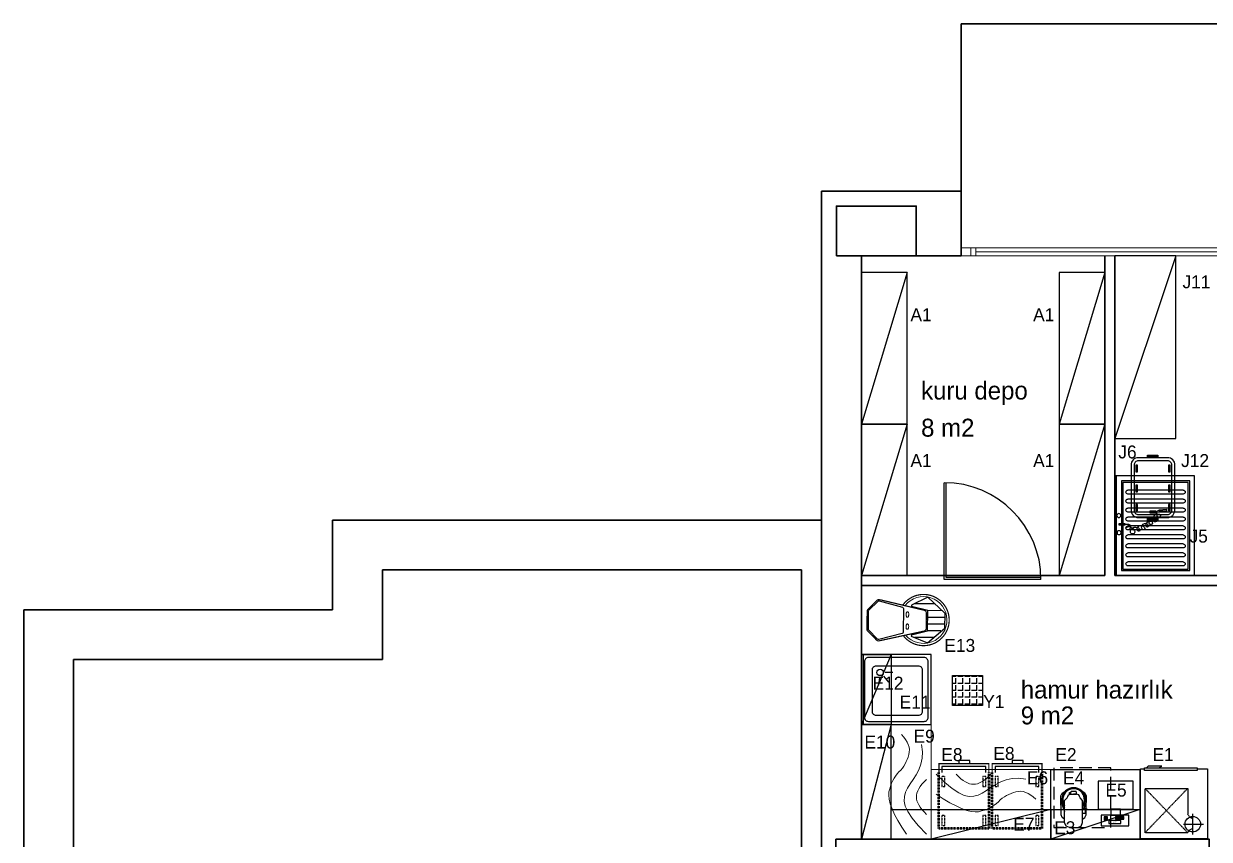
# Model space of a CAD drawing. Header units: millimetres. Extents: x -2729 to 15248, y -12439 to 5292.
# Drawn here: x 1118 to 2308, y -6667 to -5849 of the extents above; entities that cross this region are included whole.
import ezdxf

# ---------------------------------------------------------------- set-up
doc = ezdxf.new("R2010")
doc.units = ezdxf.units.MM
for name, pattern in [('DASHED', [0.75, 0.5, -0.25]), ('HIDDEN', [0.375, 0.25, -0.125]), ('HIDDENX2', [19.05, 12.7, -6.35])]:
    doc.linetypes.add(name, pattern=pattern)
for name, color, linetype, lineweight in [('-DWG_ANA', 7, 'Continuous', 50), ('-DWG_DETAY1', 7, 'Continuous', 25), ('-DWG_DETAY2', 7, 'Continuous', 15), ('dk-olcu_Ном_пера__80', 7, 'Continuous', 13), ('DUVAR', 7, 'Continuous', 30), ('DUVAR 2_Ном_пера__60', 7, 'Continuous', 35), ('pencere_Ном_пера__80', 7, 'Continuous', 13)]:
    doc.layers.add(name, color=color, linetype=linetype, lineweight=lineweight)
for name, color, linetype in [('002 Çizgi', 7, 'Continuous'), ('CIHAZ', 2, 'Continuous'), ('m2_alan-adi', 1, 'Continuous'), ('PLAN', 9, 'Continuous'), ('PRO_OLCU', 173, 'Continuous'), ('S2000-002 Çizgi', 7, 'Continuous')]:
    doc.layers.add(name, color=color, linetype=linetype)
doc.styles.get("Standard").update_dxf_attribs({"font": 'arial.ttf'})
doc.styles.add('TAKSİM', font='GOTHIC.TTF', dxfattribs={"height": 20})

# ---------------------------------------------------------------- blocks, each defined once
blk = doc.blocks.new('ertye')
at = {"color": 7}
for points in [[(5346.8, 6525.2), (5429.2, 6477.7), (5381.6, 6395.3)], [(5347.8, 6526.9), (5431.8, 6478.4), (5383.3, 6394.3)]]:
    blk.add_lwpolyline(points, dxfattribs=at)
blk.add_arc((5431.8, 6478.4), 97.1, 150, 240, dxfattribs=at)
blk = doc.blocks.new('A$C0C391999')
at = {"layer": '-DWG_ANA', "color": 0, "linetype": 'HIDDEN'}
blk.add_lwpolyline([(56, 0.6), (0, 0.6), (0, 50.6), (56, 50.6)], dxfattribs=at)
at = {"layer": '-DWG_ANA', "color": 0, "const_width": 1.2}
blk.add_lwpolyline([(56, 0.6), (65, 0.6), (65, 50.6), (56, 50.6)], dxfattribs=at)
at = {"layer": '-DWG_DETAY1', "color": 0, "linetype": 'HIDDEN'}
for points in [[(3, 44.6), (13, 44.6), (13, 47.6), (3, 47.6)], [(42, 44.6), (52, 44.6), (52, 47.6), (42, 47.6)], [(3, 3.6), (13, 3.6), (13, 6.6), (3, 6.6)], [(42, 3.6), (52, 3.6), (52, 6.6), (42, 6.6)]]:
    blk.add_lwpolyline(points, close=True, dxfattribs=at)
at = {"layer": '-DWG_DETAY1', "color": 0}
for points in [[(56, 3.6), (62, 3.6), (62, 47.6), (56, 47.6)], [(65, 19.6), (68, 19.6), (68, 30.6), (65, 30.6)]]:
    blk.add_lwpolyline(points, dxfattribs=at)
blk = doc.blocks.new('T_MC')
at = {"layer": '-DWG_DETAY2', "color": 0, "linetype": 'Continuous'}
for points in [[(5, 25), (12.2, 29.6), (18.9, 33.6), (25, 36.8), (30.6, 39.4), (35.7, 41.2), (40.2, 42.3), (44.1, 42.8), (47.5, 42.5), (50.5, 41.8), (53.4, 40.9), (56.2, 39.9), (58.8, 38.8), (61.2, 37.4), (63.4, 35.9), (65.5, 34.3), (67.5, 32.5), (69.4, 30.7), (71.4, 29.1), (73.5, 27.6), (75.6, 26.2), (77.9, 25.1), (80.2, 24.1), (82.5, 23.2), (85, 22.5), (87.5, 22.1), (90, 22), (92.5, 22.4), (95, 23.1), (97.5, 24.3), (100, 25.8), (102.5, 27.7), (105, 30)], [(5, 5), (13.7, 13.2), (21.2, 19.4), (27.7, 23.6), (33.3, 26.1), (38.3, 27.2), (42.8, 27), (47.1, 25.8), (51.2, 23.8), (55.5, 21.2), (60, 18.3), (64.8, 15.3), (69.8, 12.7), (75.3, 10.5), (81.3, 9.2), (87.8, 8.9), (95, 10)], [(25, 5), (27.5, 7.3), (29.8, 9.4), (32.1, 11.1), (34.4, 12.5), (36.5, 13.6), (38.6, 14.4), (40.6, 14.8), (42.5, 15), (44.4, 14.8), (46.4, 14.4), (48.5, 13.6), (50.6, 12.5), (52.9, 11.1), (55.2, 9.4), (57.5, 7.3), (60, 5)], [(0, 0), (0, 0)]]:
    blk.add_lwpolyline(points, dxfattribs=at)
blk = doc.blocks.new('A$C049D1716')
at = {"layer": 'S2000-002 Çizgi'}
for p, q in [((47.9, 21.6), (42.9, 27.7)), ((47.9, 21.6), (42.9, 27.7)), ((51.7, 22.9), (52.9, 30.7)), ((51.7, 22.9), (52.9, 30.7)), ((46.3, 17.7), (38.4, 17.7)), ((46.3, 17.7), (38.4, 17.7))]:
    blk.add_line(p, q, dxfattribs=at)
for points in [[(0, 70), (0, 0), (70, 0), (70, 70)], [(0, 70), (0, 0), (70, 0), (70, 70)], [(68, 70), (68, 0), (70, 0), (70, 70)], [(68, 70), (68, 0), (70, 0), (70, 70)]]:
    blk.add_lwpolyline(points, close=True, dxfattribs=at)
for points in [[(3, 63), (3, 7, 0.414214), (7, 3), (63, 3, 0.414214), (67, 7), (67, 63, 0.414214), (63, 67), (7, 67, 0.414214)], [(3, 63), (3, 7, 0.414214), (7, 3), (63, 3, 0.414214), (67, 7), (67, 63, 0.414214), (63, 67), (7, 67, 0.414214)], [(9, 15.2), (9, 57.2, -0.414214), (13, 61.2), (55, 61.2, -0.414214), (59, 57.2), (59, 15.2, -0.414214), (55, 11.2), (13, 11.2, -0.414214)], [(9, 15.2), (9, 57.2, -0.414214), (13, 61.2), (55, 61.2, -0.414214), (59, 57.2), (59, 15.2, -0.414214), (55, 11.2), (13, 11.2, -0.414214)]]:
    blk.add_lwpolyline(points, format="xyb", close=True, dxfattribs=at)
blk.add_circle((51.2, 17.9), 3.19, dxfattribs=at)
blk.add_circle((51.2, 17.9), 3.19, dxfattribs=at)
blk = doc.blocks.new('A$C530A5B7E')
at = {"layer": '-DWG_ANA', "color": 0, "const_width": 1.2}
for points in [[(42.1, 37.1, 3.027737), (11.5, 36.3, 3.027737)], [(37, 0.6), (17.9, 0.6, -0.198912), (16, 1.4), (7, 10.4, -0.242213), (6.2, 12.8), (16.4, 57.7, -0.366629), (19.1, 60), (34.8, 60, -0.366629), (37.4, 57.7), (47.6, 12.8, -0.242213), (46.9, 10.4), (37, 0.6)]]:
    blk.add_lwpolyline(points, format="xyb", dxfattribs=at)
at = {"layer": '-DWG_DETAY1', "color": 0}
for points in [[(41.1, 45.2), (42.4, 45.2), (49.2, 61.4), (34.3, 78.9), (19.5, 78.9), (3.3, 61.4), (11.4, 45.2), (12.7, 45.2)], [(16.8, 76.2), (16.8, 61.4)], [(23.5, 78.9), (23.5, 61.4)], [(30.3, 78.9), (30.3, 61.4)], [(37, 74.9), (37, 61.4)], [(10, 68.7), (10, 47.9)], [(41.1, 45.2), (37, 61.4), (16.8, 61.4), (12.7, 45.2)], [(43.8, 67.7), (43.8, 48.4)]]:
    blk.add_lwpolyline(points, dxfattribs=at)
blk.add_lwpolyline([(36.5, 2), (17.9, 2, -0.198912), (17, 2.3), (7.9, 11.4, -0.242213), (7.5, 12.5), (13.7, 35.9, -0.366629), (15, 37.1), (38.8, 37.1, -0.366629), (40.1, 35.9), (46.3, 12.5, -0.242213), (45.9, 11.4)], format="xyb", close=True, dxfattribs=at)
at = {"layer": '-DWG_DETAY2', "color": 0}
for points in [[(20.8, 39.8, 0.051099), (21.9, 39.9, 0.064948), (22.7, 40.1, 0.104203), (23.4, 40.6, 0.174705), (23.5, 41.1, 0.174705), (23.4, 41.6, 0.104203), (22.7, 42.1, 0.064948), (21.9, 42.3, 0.051099), (20.8, 42.5, 0.051099), (19.7, 42.3, 0.064948), (18.9, 42.1, 0.104203), (18.3, 41.6, 0.174705), (18.1, 41.1, 0.174705), (18.3, 40.6, 0.104203), (18.9, 40.1, 0.064948), (19.7, 39.9, 0.051099)], [(33, 39.8, 0.051099), (34.1, 39.9, 0.064948), (34.9, 40.1, 0.104203), (35.5, 40.6, 0.174705), (35.7, 41.1, 0.174705), (35.5, 41.6, 0.104203), (34.9, 42.1, 0.064948), (34.1, 42.3, 0.051099), (33, 42.5, 0.051099), (31.9, 42.3, 0.064948), (31.1, 42.1, 0.104203), (30.5, 41.6, 0.174705), (30.3, 41.1, 0.174705), (30.5, 40.6, 0.104203), (31.1, 40.1, 0.064948), (31.9, 39.9, 0.051099)]]:
    blk.add_lwpolyline(points, format="xyb", close=True, dxfattribs=at)
blk.add_arc((26.2, 57.3), 23.5, 310.7165, 232.8649, dxfattribs=at)
blk = doc.blocks.new('A$C5B5611F4')
at = {"layer": 'CIHAZ', "color": 1}
for p, q in [((14.7, 68.5), (14.7, 47.9)), ((24.1, 58.2), (4, 58.2))]:
    blk.add_line(p, q, dxfattribs=at)
at = {"layer": 'CIHAZ', "color": 5, "linetype": 'DASHED'}
for p, q in [((19.8, 66.7), (62.6, 22.3)), ((62.6, 66.7), (19.8, 22.3))]:
    blk.add_line(p, q, dxfattribs=at)
at = {"layer": 'CIHAZ', "color": 5}
for points in [[(63.2, 1.8), (10.4, 1.8), (10.4, 4.3), (63.2, 4.3)], [(61.2, 1.8), (48.6, 1.8), (45.6, 0), (59.6, 0)]]:
    blk.add_lwpolyline(points, close=True, dxfattribs=at)
at = {"layer": 'CIHAZ', "color": 1}
blk.add_circle((14.7, 58.2), 7.76, dxfattribs=at)
at = {"layer": 'S2000-002 Çizgi', "linetype": 'DASHED'}
for p, q in [((19.8, 66.7), (62.6, 66.7)), ((62.6, 66.7), (62.6, 22.3)), ((19.8, 22.3), (19.8, 48.1)), ((62.6, 22.3), (19.8, 22.3))]:
    blk.add_line(p, q, dxfattribs=at)
at = {"layer": 'S2000-002 Çizgi'}
blk.add_lwpolyline([(10.4, 2.8), (0, 2.8), (0, 72.8), (67, 72.8), (67, 2.8), (63.2, 2.8)], dxfattribs=at)
at = {"layer": 'S2000-002 Çizgi', "linetype": 'DASHED'}
for centre, radius, start, end in [((11.6, 71.2), 9.4, 291.2079, 330.9566), ((11, 43), 10.2, 29.6907, 66.7752)]:
    blk.add_arc(centre, radius, start, end, dxfattribs=at)
blk = doc.blocks.new('A$C016F02F0')
at = {"layer": 'S2000-002 Çizgi', "ltscale": 0.6}
for points in [[(13, 39.9), (9, 39.9), (5.5, 38.4), (4, 34.9), (4, 31.7), (1.6, 30), (0.5, 27.2), (0.4, 22.5)], [(13, 39.9), (17, 39.9), (20.6, 38.4), (22, 34.9), (22, 31.7), (24.5, 30), (25.5, 27.2), (26, 8), (24.4, 5.3), (21.7, 3.8)], [(4, 31.7), (4, 12.8), (6.5, 10.3), (7.2, 8.9), (7.9, 7.1), (10, 6.4), (13, 6.4)], [(22, 31.7), (22, 12.8), (19.5, 10.3), (18.9, 8.9), (18.1, 7.1), (16, 6.4), (13, 6.4)], [(24.8, 12.6), (25.6, 12.6), (25.6, 14.6), (22, 23.9)], [(0.4, 21), (0.1, 8), (1.7, 5.3), (4.3, 3.8)], [(1.2, 12.6), (0.4, 12.6), (0.4, 14.6), (2.7, 20.4)]]:
    blk.add_lwpolyline(points, dxfattribs=at)
for points in [[(4, 20.4), (1.4, 20.4), (1.4, 25.8), (4, 25.8)], [(1.4, 21), (0, 21), (0, 22.5), (1.4, 22.5)], [(16.8, 5.4), (16, 5.4), (16, 5.6), (16.8, 5.6)], [(17, 4.7), (16.8, 4.7), (16.8, 6), (17, 6)]]:
    blk.add_lwpolyline(points, close=True, dxfattribs=at)
blk.add_lwpolyline([(16, 6.4), (10, 6.4), (10, 4.8, 0.414214), (11, 3.8), (15, 3.8, 0.414214), (16, 4.8)], format="xyb", close=True, dxfattribs=at)
for radius, start, end in [(11.8, 139.7039, 40.2961), (10.8, 146.4427, 33.5573)]:
    blk.add_arc((13, 11.8), radius, start, end, dxfattribs=at)
blk = doc.blocks.new('A$C3F6402FE')
at = {"layer": 'S2000-002 Çizgi'}
for points in [[(0, 6), (15.6, 6), (15.6, 45.9), (0, 45.9)], [(3.3, 17.7), (7.8, 17.7), (7.8, 34.7), (3.3, 34.7)], [(8.2, 40.7), (9.2, 40.7), (9.2, 41.7), (8.2, 41.7)], [(8.2, 39.7), (9.2, 39.7), (9.2, 40.7), (8.2, 40.7)], [(8.2, 38.7), (9.2, 38.7), (9.2, 39.7), (8.2, 39.7)], [(8.2, 37.7), (9.2, 37.7), (9.2, 38.7), (8.2, 38.7)], [(8.2, 36.7), (9.2, 36.7), (9.2, 37.7), (8.2, 37.7)], [(9.2, 40.7), (10.2, 40.7), (10.2, 41.7), (9.2, 41.7)], [(9.2, 39.7), (10.2, 39.7), (10.2, 40.7), (9.2, 40.7)], [(9.2, 38.7), (10.2, 38.7), (10.2, 39.7), (9.2, 39.7)], [(9.2, 37.7), (10.2, 37.7), (10.2, 38.7), (9.2, 38.7)], [(9.2, 36.7), (10.2, 36.7), (10.2, 37.7), (9.2, 37.7)], [(10.2, 40.7), (11.2, 40.7), (11.2, 41.7), (10.2, 41.7)], [(10.2, 39.7), (11.2, 39.7), (11.2, 40.7), (10.2, 40.7)], [(10.2, 38.7), (11.2, 38.7), (11.2, 39.7), (10.2, 39.7)], [(10.2, 37.7), (11.2, 37.7), (11.2, 38.7), (10.2, 38.7)], [(10.2, 36.7), (11.2, 36.7), (11.2, 37.7), (10.2, 37.7)], [(11.2, 40.7), (12.2, 40.7), (12.2, 41.7), (11.2, 41.7)], [(11.2, 39.7), (12.2, 39.7), (12.2, 40.7), (11.2, 40.7)], [(11.2, 38.7), (12.2, 38.7), (12.2, 39.7), (11.2, 39.7)], [(11.2, 37.7), (12.2, 37.7), (12.2, 38.7), (11.2, 38.7)], [(11.2, 36.7), (12.2, 36.7), (12.2, 37.7), (11.2, 37.7)], [(12.2, 40.7), (13.2, 40.7), (13.2, 41.7), (12.2, 41.7)], [(12.2, 39.7), (13.2, 39.7), (13.2, 40.7), (12.2, 40.7)], [(12.2, 38.7), (13.2, 38.7), (13.2, 39.7), (12.2, 39.7)], [(12.2, 37.7), (13.2, 37.7), (13.2, 38.7), (12.2, 38.7)], [(12.2, 36.7), (13.2, 36.7), (13.2, 37.7), (12.2, 37.7)], [(24.2, 0), (64, 0), (64, 50.2), (24.2, 50.2)], [(9.7, 23.4), (11.7, 23.4), (11.7, 25.4), (9.7, 25.4)], [(9.7, 21.4), (11.7, 21.4), (11.7, 23.4), (9.7, 23.4)], [(9.7, 19.4), (11.7, 19.4), (11.7, 21.4), (9.7, 21.4)], [(9.7, 17.4), (11.7, 17.4), (11.7, 19.4), (9.7, 19.4)], [(9.7, 15.4), (11.7, 15.4), (11.7, 17.4), (9.7, 17.4)], [(11.7, 23.4), (13.7, 23.4), (13.7, 25.4), (11.7, 25.4)], [(11.7, 21.4), (13.7, 21.4), (13.7, 23.4), (11.7, 23.4)], [(11.7, 19.4), (13.7, 19.4), (13.7, 21.4), (11.7, 21.4)], [(11.7, 17.4), (13.7, 17.4), (13.7, 19.4), (11.7, 19.4)], [(11.7, 15.4), (13.7, 15.4), (13.7, 17.4), (11.7, 17.4)], [(15.6, 18), (24.2, 18), (24.2, 32.2), (15.6, 32.2)], [(9.7, 13.4), (11.7, 13.4), (11.7, 15.4), (9.7, 15.4)], [(11.7, 13.4), (13.7, 13.4), (13.7, 15.4), (11.7, 15.4)]]:
    blk.add_lwpolyline(points, close=True, dxfattribs=at)
blk.add_text('12345', height=2, rotation=90, dxfattribs=at).set_placement((6.6, 21.3))
blk = doc.blocks.new('A$C7BE05278')
at = {"layer": 'S2000-002 Çizgi'}
h = blk.add_hatch(color=256, dxfattribs=at)
h.paths.add_polyline_path([(4.7, 9.9, -0.025454), (4.8, 10.4, 0.278063), (0.8, 7.5), (1.2, 7.3, -0.265675)])
h.paths.add_polyline_path([(5.4, 10.4, 0.028094), (4.8, 10.4, 0.025454), (4.7, 9.9, -0.030609), (5.2, 9.9, -0.027259)])
h.paths.add_polyline_path([(5.4, 10.4, 0.027259), (5.2, 9.9, -0.171751), (7.9, 9), (7.9, 9), (7.9, 9, -1.347305), (5.2, 7.1, -0.147228), (5.2, 9.9, 0.030609), (4.7, 9.9, 0.138731), (4.7, 7, 1.347306), (8.2, 9.4, 0.162476)])
h.paths.add_polyline_path([(12.5, 12.7), (12.7, 13.1, 0.483116), (4.8, 10.4, -0.028094), (5.4, 10.4, -0.470681)])
for p, q in [((14.4, 47.6), (14.3, 41.7)), ((14.4, 47.6), (14.3, 41.7)), ((14.3, 41.7), (15.9, 41.7)), ((14.3, 41.7), (15.9, 41.7)), ((16, 47.6), (14.4, 47.6)), ((16, 47.6), (14.4, 47.6)), ((15.1, 47.6), (15, 38.9)), ((15.9, 41.7), (16, 47.6)), ((15.9, 41.7), (16, 47.6)), ((0.5, 7.3), (0, 0)), ((0.5, 7.3), (0, 0)), ((0, 0), (1.9, 0)), ((1.5, 7.3), (0.5, 7.3)), ((1.5, 7.3), (0.5, 7.3)), ((1.9, 0), (1.5, 7.3)), ((1.9, 0), (1.5, 7.3))]:
    blk.add_line(p, q, dxfattribs=at)
for centre in [(6.3, 47.8), (23.5, 47.6)]:
    blk.add_circle(centre, 1.99, dxfattribs=at)
for centre, radius, start, end in [((17.8, 38.9), 2.86, 179.43, 359.43), ((19.1, 38.9), 1.6, 359.43, 179.43), ((25.1, 38.8), 7.64, 179.43, 242.0346), ((23.5, 30.9), 5.53, 105.7663, 225.7833), ((22.6, 34), 2.23, 242.0346, 105.7663), ((18.1, 21.1), 3.83, 52.4089, 229.1112), ((20, 25.6), 3.8, 74.9498, 261.6763), ((19.6, 23.1), 1.26, 261.6763, 52.4089), ((20.6, 27.9), 1.41, 225.7833, 74.9498), ((9.4, 8.6), 4.83, 57.0103, 197.5795), ((14.4, 12.6), 4.98, 103.1199, 200.7743), ((11.2, 11.3), 1.54, 200.7743, 57.0103), ((15.6, 16.7), 3.77, 86.0156, 220.6772), ((13.7, 15.7), 1.76, 236.8088, 103.1199), ((16.5, 19.2), 1.37, 229.1112, 116.3243), ((4.8, 5.6), 4.31, 51.245, 156.7533), ((6.4, 7.6), 1.7, 197.5795, 51.245)]:
    blk.add_arc(centre, radius, start, end, dxfattribs=at)
blk.add_solid([(15.9, 41.7), (14.3, 41.7), (16, 47.6), (14.4, 47.6)], dxfattribs=at)
blk = doc.blocks.new('A$C19462346')
at = {"layer": 'S2000-002 Çizgi'}
for p, q in [((14.3, 11.5), (14.3, 67)), ((18.3, 11.5), (18.3, 67)), ((23.3, 11.5), (23.3, 67)), ((27.3, 11.5), (27.3, 67)), ((32.3, 11.5), (32.3, 67)), ((36.3, 11.5), (36.3, 67)), ((41.3, 11.5), (41.3, 67)), ((45.3, 11.5), (45.3, 67)), ((50.3, 11.5), (50.3, 67)), ((54.3, 11.5), (54.3, 67)), ((59.3, 11.5), (59.3, 67)), ((63.3, 11.5), (63.3, 67)), ((68.3, 11.5), (68.3, 67)), ((72.3, 11.5), (72.3, 67)), ((77.3, 11.5), (77.3, 67)), ((81.3, 11.5), (81.3, 67)), ((86.3, 11.5), (86.3, 67)), ((90.3, 11.5), (90.3, 67))]:
    blk.add_line(p, q, dxfattribs=at)
for points in [[(0, 80), (100, 80), (100, 0), (0, 0)], [(0, 80), (100, 80), (100, 78.5), (0, 78.5)], [(5, 73.5), (95, 73.5), (95, 5), (5, 5)], [(6.5, 72), (93.5, 72), (93.5, 6.5), (6.5, 6.5)]]:
    blk.add_lwpolyline(points, close=True, dxfattribs=at)
for centre, start, end in [((16.3, 67), 0, 180), ((25.3, 67), 0, 180), ((34.3, 67), 0, 180), ((43.3, 67), 0, 180), ((52.3, 67), 0, 180), ((61.3, 67), 0, 180), ((70.3, 67), 0, 180), ((79.3, 67), 0, 180), ((88.3, 67), 0, 180), ((16.3, 11.5), 180, 0), ((25.3, 11.5), 180, 0), ((34.3, 11.5), 180, 0), ((43.3, 11.5), 180, 0), ((52.3, 11.5), 180, 0), ((61.3, 11.5), 180, 0), ((70.3, 11.5), 180, 0), ((79.3, 11.5), 180, 0), ((88.3, 11.5), 180, 0)]:
    blk.add_arc(centre, 2, start, end, dxfattribs=at)
blk.add_blockref('A$C7BE05278', (33.5, 28.3), dxfattribs=at)
blk = doc.blocks.new('A$C40B23311')
for p, q in [((16.6, 64.2), (26.8, 64.2)), ((16.6, 63.4), (26.8, 63.4)), ((16.6, 1.7), (26.8, 1.7)), ((16.6, 0.8), (26.8, 0.8))]:
    blk.add_line(p, q)
for points in [[(44, 10), (44, 55.1, 0.414214), (36.6, 62.6), (7.4, 62.6, 0.414214), (0, 55.1), (0, 10, 0.414214), (7.4, 2.6), (36.6, 2.6, 0.414214)], [(41, 10), (41, 55.1, 0.414214), (36.6, 59.6), (7.4, 59.6, 0.414214), (3, 55.1), (3, 10, 0.414214), (7.4, 5.6), (36.6, 5.6, 0.414214)]]:
    blk.add_lwpolyline(points, format="xyb", close=True)
for points in [[(16.6, 65.1), (26.8, 65.1), (26.8, 62.6), (16.6, 62.6)], [(4.7, 48.5), (6.5, 48.5), (6.5, 55), (4.7, 55)], [(37.5, 48.5), (39.3, 48.5), (39.3, 55), (37.5, 55)], [(4.7, 28.5), (6.5, 28.5), (6.5, 35), (4.7, 35)], [(37.5, 28.5), (39.3, 28.5), (39.3, 35), (37.5, 35)], [(4.7, 9.3), (6.5, 9.3), (6.5, 15.8), (4.7, 15.8)], [(37.5, 9.3), (39.3, 9.3), (39.3, 15.8), (37.5, 15.8)], [(16.6, 2.6), (26.8, 2.6), (26.8, 0), (16.6, 0)], [(25.2, 7.3), (25.2, 9.1), (18.8, 9.1), (18.8, 7.3)]]:
    blk.add_lwpolyline(points, close=True)

msp = doc.modelspace()

# ---------------------------------------------------------------- hatches: boundary and pattern name
h = msp.add_hatch()
h.set_pattern_fill('ANGLE', color=256, angle=90)
h.set_pattern_definition([(90, (4791.519, -14697.101), (-6.985, 2e-15), [5.08, -1.905]), (180, (4791.519, -14697.101), (-3e-15, -6.985), [5.08, -1.905])])
h.paths.add_polyline_path([(2050.039, -6532.856), (2050.039, -6502.856), (2080.039, -6502.856), (2080.039, -6532.856)])

# ---------------------------------------------------------------- linework, layer by layer
for p, q in [((2274.124, -6081.872), (2213.124, -6264.872)), ((2004.623, -6098.472), (1958.623, -6250.472)), ((2203.124, -6098.472), (2157.124, -6250.472)), ((2004.623, -6250.472), (1958.623, -6402.472)), ((2203.124, -6250.472), (2157.124, -6402.472)), ((1988.623, -6481.784), (1958.623, -6551.784)), ((1988.623, -6551.784), (1958.623, -6667.072)), ((2148.624, -6637.072), (2028.623, -6667.072)), ((2238.174, -6637.072), (2148.624, -6667.072))]:
    msp.add_line(p, q)
for points in [[(2213.124, -6264.872), (2274.124, -6264.872), (2274.124, -6081.872), (2213.124, -6081.872)], [(1958.623, -6250.472), (2004.623, -6250.472), (2004.623, -6098.472), (1958.623, -6098.472)], [(2157.124, -6250.472), (2203.124, -6250.472), (2203.124, -6098.472), (2157.124, -6098.472)], [(1958.623, -6402.472), (2004.623, -6402.472), (2004.623, -6250.472), (1958.623, -6250.472)], [(2157.124, -6402.472), (2203.124, -6402.472), (2203.124, -6250.472), (2157.124, -6250.472)], [(1988.623, -6551.784), (1958.623, -6551.784), (1958.623, -6481.784), (1988.623, -6481.784)], [(2080.039, -6502.856), (2080.039, -6532.856), (2050.039, -6532.856), (2050.039, -6502.856)], [(1988.623, -6551.784), (1958.623, -6551.784), (1958.623, -6667.072), (1988.623, -6667.072)], [(2148.624, -6597.072), (2238.174, -6597.072), (2238.174, -6667.072), (2148.624, -6667.072)], [(2148.624, -6637.072), (2148.624, -6667.072), (1988.623, -6667.072), (1988.623, -6637.072)], [(2148.624, -6637.072), (2238.174, -6637.072), (2238.174, -6667.072), (2148.624, -6667.072)]]:
    msp.add_lwpolyline(points, close=True)
at = {"layer": '002 Çizgi', "color": 0, "lineweight": 20}
for points in [[(2028.623, -6667.072), (2028.623, -6551.784), (1958.623, -6551.784), (1958.623, -6667.072)], [(2028.623, -6597.072), (2148.624, -6597.072), (2148.624, -6667.072), (2028.623, -6667.072)]]:
    msp.add_lwpolyline(points, close=True, dxfattribs=at)
at = {"layer": 'dk-olcu_Ном_пера__80', "linetype": 'Continuous'}
msp.add_line((2058.623, -6071.872), (2058.623, -6081.872), dxfattribs=at)
msp.add_line((2058.623, -6071.872), (2058.623, -6081.872), dxfattribs=at)
at = {"layer": 'DUVAR', "linetype": 'Continuous'}
for p, q in [((1958.623, -6667.072), (1958.623, -6081.872)), ((2203.124, -6081.872), (2203.124, -6402.472)), ((2213.124, -6081.872), (2213.124, -6402.472)), ((2203.124, -6402.472), (1958.623, -6402.472)), ((2721.531, -6412.472), (1958.623, -6412.472)), ((2721.531, -6402.472), (2213.124, -6402.472))]:
    msp.add_line(p, q, dxfattribs=at)
msp.add_lwpolyline([(1932.807, -6667.072), (2307.807, -6667.072), (2307.905, -7441.87), (2307.905, -7441.87)], dxfattribs=at)
at = {"layer": 'DUVAR 2_Ном_пера__60', "linetype": 'Continuous'}
for p, q in [((2058.622, -5848.873), (2588.622, -5848.873)), ((2058.623, -5848.873), (2588.622, -5848.873)), ((2058.623, -5848.873), (2058.623, -6073.872)), ((1918.623, -6016.872), (1918.623, -6756.871)), ((2058.623, -6016.872), (1918.623, -6016.872)), ((2058.623, -6081.872), (2058.623, -6016.872)), ((1958.623, -6081.872), (2058.623, -6081.872)), ((1958.623, -6081.872), (2058.623, -6081.872)), ((1427.808, -6346.872), (1427.808, -6436.872)), ((1918.623, -6346.872), (1427.808, -6346.872)), ((1918.623, -6346.872), (1506.114, -6346.872)), ((1918.623, -6921.871), (1918.623, -6346.872)), ((1477.808, -6486.872), (1477.808, -6396.872)), ((1898.623, -6396.872), (1477.808, -6396.872)), ((1898.623, -6396.872), (1556.114, -6396.872)), ((1898.623, -6396.872), (1898.623, -6901.871)), ((1117.808, -6436.872), (1117.808, -6696.872)), ((1427.808, -6436.872), (1117.808, -6436.872)), ((1167.808, -6676.872), (1167.808, -6486.872)), ((1167.808, -6486.872), (1477.808, -6486.872)), ((1932.807, -6667.072), (1932.807, -6691.872))]:
    msp.add_line(p, q, dxfattribs=at)
at = {"layer": 'DUVAR 2_Ном_пера__60', "linetype": 'Continuous', "flags": 128}
msp.add_lwpolyline([(1933.623, -6081.872), (2013.623, -6081.872), (2013.623, -6031.872), (1933.623, -6031.872)], close=True, dxfattribs=at)
at = {"layer": 'pencere_Ном_пера__80', "linetype": 'Continuous'}
for p, q in [((2594.622, -6073.872), (2058.623, -6073.872)), ((2058.623, -6073.872), (2058.623, -6081.872)), ((2058.623, -6073.872), (2058.623, -6081.872)), ((2068.623, -6081.872), (2068.623, -6073.872)), ((2068.623, -6081.872), (2068.623, -6073.872)), ((2073.623, -6073.872), (2073.623, -6081.872)), ((2073.623, -6073.872), (2073.623, -6081.872)), ((2579.622, -6077.872), (2073.623, -6077.872)), ((2058.623, -6081.872), (2594.622, -6081.872))]:
    msp.add_line(p, q, dxfattribs=at)
at = {"layer": 'S2000-002 Çizgi', "linetype": 'HIDDENX2'}
msp.add_lwpolyline([(2151.916, -6655.319), (2208.916, -6655.319), (2208.916, -6595.319), (2151.916, -6595.319)], close=True, dxfattribs=at)

# ---------------------------------------------------------------- block references
msp.add_blockref('A$C40B23311', (2229.276, -6346.849))
for name, p, rotation in [('ertye', (3506.631, 1919.929), 210.0001289726323), ('A$C049D1716', (2028.623, -6481.784), 180)]:
    msp.add_blockref(name, p, dxfattribs=dict(rotation=rotation))
at = {"layer": 'PLAN', "color": 0, "linetype": 'Continuous', "rotation": 90}
msp.add_blockref('T_MC', (2028.81, -6667.071), dxfattribs=at)
at = {"layer": 'PLAN', "color": 0, "linetype": 'Continuous', "xscale": -1, "rotation": 180}
msp.add_blockref('T_MC', (2028.624, -6596.886), dxfattribs=at)
at = {"layer": 'PRO_OLCU', "color": 7}
for name, p, rotation in [('A$C530A5B7E', (1963.97, -6420.293), 269.4210178052077), ('A$C0C391999', (2087.092, -6656.186), 90), ('A$C0C391999', (2140.463, -6656.186), 90)]:
    msp.add_blockref(name, p, dxfattribs=dict(at, rotation=rotation))
at = {"layer": 'S2000-002 Çizgi', "xscale": -1, "rotation": 90}
msp.add_blockref('A$C19462346', (2293.124, -6302.472), dxfattribs=at)
at = {"layer": 'S2000-002 Çizgi', "rotation": 180}
for name, p in [('A$C5B5611F4', (2305.928, -6593.758)), ('A$C016F02F0', (2184.643, -6615.357))]:
    msp.add_blockref(name, p, dxfattribs=at)
at = {"layer": 'S2000-002 Çizgi', "xscale": 0.7000000000007276, "yscale": 0.7000000000007276, "rotation": 89.99999999999999}
msp.add_blockref('A$C3F6402FE', (2231.374, -6653.701), dxfattribs=at)

# ---------------------------------------------------------------- texts
at = {"style": 'TAKSİM'}
for s, p in [('J11', (2280.907, -6114.272)), ('A1', (2007.862, -6147.337)), ('A1', (2131.006, -6147.337)), ('A1', (2007.862, -6293.629)), ('A1', (2131.006, -6293.629)), ('J6', (2216.498, -6284.979)), ('J12', (2279.544, -6293.629)), ('J5', (2287.994, -6369.467)), ('E13', (2041.89, -6479.083)), ('E12', (1969.906, -6516.93)), ('E11', (1997.039, -6535.952)), ('Y1', (2080.902, -6535.472)), ('E10', (1961.648, -6576.034)), ('E9', (2010.96, -6570.14)), ('E8', (2038.854, -6588.607)), ('E8', (2091.104, -6587.431)), ('E2', (2153.329, -6588.645)), ('E1', (2250.796, -6588.645)), ('E6', (2124.761, -6611.892)), ('E4', (2161.048, -6611.91)), ('E5', (2203.559, -6624.207)), ('E7', (2111.11, -6658.461)), ('E3', (2152.107, -6661.967))]:
    msp.add_text(s, height=13, dxfattribs=at).set_placement(p)
at = {"layer": 'm2_alan-adi', "style": 'TAKSİM'}
for s, p in [('kuru depo', (2018.546, -6225.869)), ('8 m2', (2018.546, -6263.146)), ('hamur hazırlık', (2118.587, -6525.913)), ('9 m2', (2118.587, -6551.818))]:
    msp.add_text(s, height=18, dxfattribs=at).set_placement(p)

doc.saveas('drawing.dxf')
